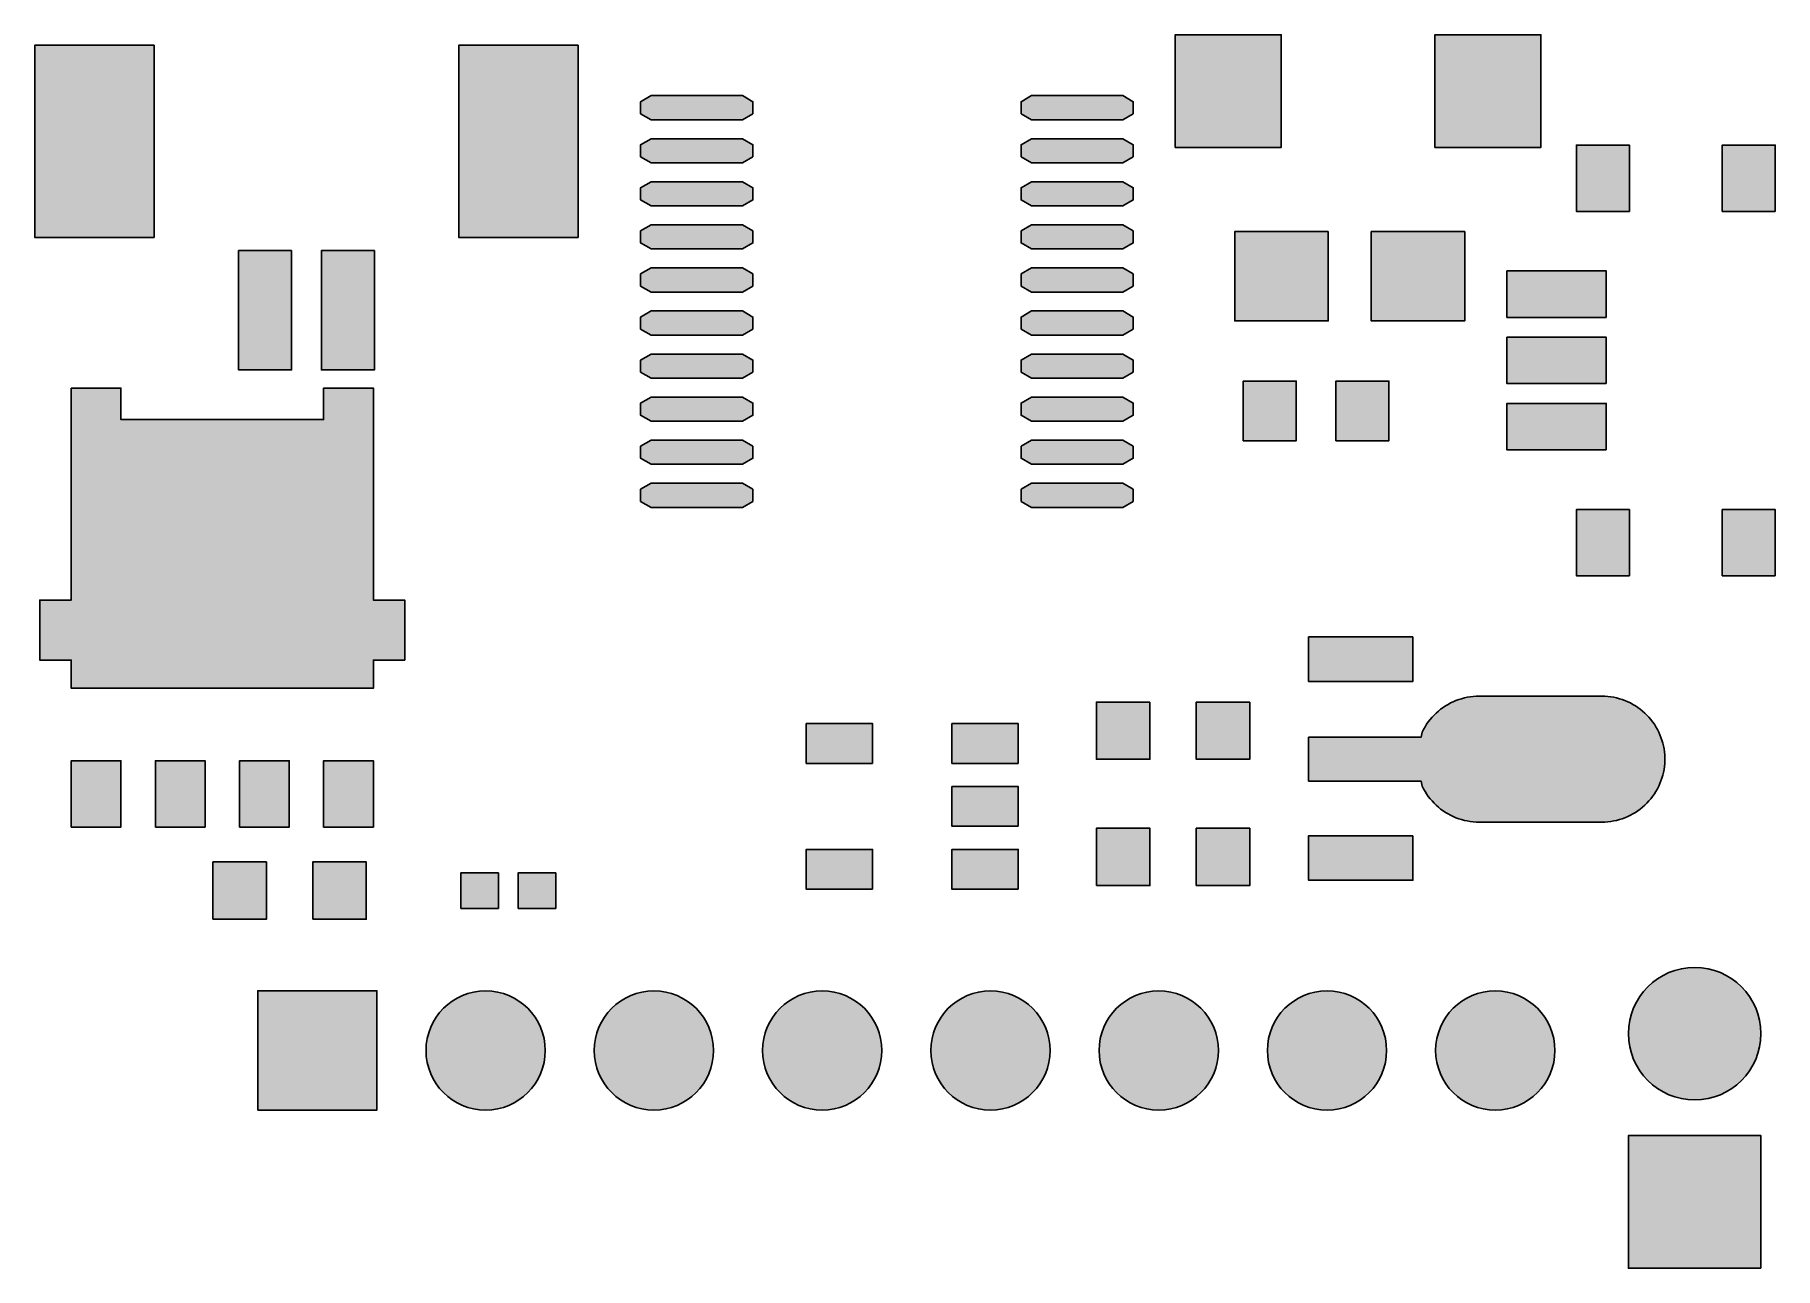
# Model space of a CAD drawing. Header units: millimetres. Extents: x 0.3 to 26.6, y 0.5 to 19.1.
import ezdxf

# ---------------------------------------------------------------- set-up
doc = ezdxf.new("R2010")
doc.units = ezdxf.units.MM
doc.header["$MEASUREMENT"] = 0
doc.layers.add('Multi-Layer', color=7, linetype='Continuous', true_color=0xc0c0c0)
doc.layers.add('Top-Layer', color=7, linetype='Continuous', true_color=0xff0000)

msp = doc.modelspace()

# ---------------------------------------------------------------- hatches: boundary and pattern name
at = {"layer": 'Multi-Layer'}
for points in [[(24.4, 4.064, 1), (26.4, 4.064, 1)], [(24.4, 4.064, 1), (26.4, 4.064, 1)], [(24.4, 4.064, 1), (26.4, 4.064, 1)], [(3.71, 2.91), (3.71, 4.71), (5.51, 4.71), (5.51, 2.91)], [(3.71, 2.91), (3.71, 4.71), (5.51, 4.71), (5.51, 2.91)], [(3.71, 2.91), (3.71, 4.71), (5.51, 4.71), (5.51, 2.91)], [(6.25, 3.81, 1), (8.05, 3.81, 1)], [(6.25, 3.81, 1), (8.05, 3.81, 1)], [(6.25, 3.81, 1), (8.05, 3.81, 1)], [(8.79, 3.81, 1), (10.59, 3.81, 1)], [(8.79, 3.81, 1), (10.59, 3.81, 1)], [(8.79, 3.81, 1), (10.59, 3.81, 1)], [(11.33, 3.81, 1), (13.13, 3.81, 1)], [(11.33, 3.81, 1), (13.13, 3.81, 1)], [(11.33, 3.81, 1), (13.13, 3.81, 1)], [(13.87, 3.81, 1), (15.67, 3.81, 1)], [(13.87, 3.81, 1), (15.67, 3.81, 1)], [(13.87, 3.81, 1), (15.67, 3.81, 1)], [(16.41, 3.81, 1), (18.21, 3.81, 1)], [(16.41, 3.81, 1), (18.21, 3.81, 1)], [(16.41, 3.81, 1), (18.21, 3.81, 1)], [(18.95, 3.81, 1), (20.75, 3.81, 1)], [(18.95, 3.81, 1), (20.75, 3.81, 1)], [(18.95, 3.81, 1), (20.75, 3.81, 1)], [(21.49, 3.81, 1), (23.29, 3.81, 1)], [(21.49, 3.81, 1), (23.29, 3.81, 1)], [(21.49, 3.81, 1), (23.29, 3.81, 1)], [(26.4, 0.524), (24.4, 0.524), (24.4, 2.524), (26.4, 2.524)], [(26.4, 0.524), (24.4, 0.524), (24.4, 2.524), (26.4, 2.524)], [(26.4, 0.524), (24.4, 0.524), (24.4, 2.524), (26.4, 2.524)]]:
    msp.add_hatch(color=256, dxfattribs=at).paths.add_polyline_path(points)
at = {"layer": 'Top-Layer'}
for points in [[(2.145, 18.981), (2.145, 16.081), (0.345, 16.081), (0.345, 18.981)], [(8.545, 18.981), (8.545, 16.081), (6.745, 16.081), (6.745, 18.981)], [(17.56, 17.438), (17.56, 19.138), (19.16, 19.138), (19.16, 17.438)], [(21.48, 17.438), (21.48, 19.138), (23.08, 19.138), (23.08, 17.438)], [(11.026, 18.22), (11.184, 18.129), (11.184, 17.947), (11.026, 17.856), (9.648, 17.856), (9.49, 17.947), (9.49, 18.129), (9.648, 18.22)], [(16.768, 18.22), (16.926, 18.129), (16.926, 17.947), (16.768, 17.856), (15.39, 17.856), (15.232, 17.947), (15.232, 18.129), (15.39, 18.22)], [(11.026, 17.57), (11.184, 17.479), (11.184, 17.297), (11.026, 17.206), (9.648, 17.206), (9.49, 17.297), (9.49, 17.479), (9.648, 17.57)], [(16.768, 17.57), (16.926, 17.479), (16.926, 17.297), (16.768, 17.206), (15.39, 17.206), (15.232, 17.297), (15.232, 17.479), (15.39, 17.57)], [(24.415, 16.474), (23.615, 16.474), (23.615, 17.474), (24.415, 17.474)], [(26.615, 16.474), (25.815, 16.474), (25.815, 17.474), (26.615, 17.474)], [(11.026, 16.92), (11.184, 16.829), (11.184, 16.647), (11.026, 16.556), (9.648, 16.556), (9.49, 16.647), (9.49, 16.829), (9.648, 16.92)], [(16.768, 16.92), (16.926, 16.829), (16.926, 16.647), (16.768, 16.556), (15.39, 16.556), (15.232, 16.647), (15.232, 16.829), (15.39, 16.92)], [(11.026, 16.27), (11.184, 16.179), (11.184, 15.997), (11.026, 15.906), (9.648, 15.906), (9.49, 15.997), (9.49, 16.179), (9.648, 16.27)], [(16.768, 16.27), (16.926, 16.179), (16.926, 15.997), (16.768, 15.906), (15.39, 15.906), (15.232, 15.997), (15.232, 16.179), (15.39, 16.27)], [(19.868, 16.169), (19.868, 14.819), (18.458, 14.819), (18.458, 16.169)], [(21.928, 16.169), (21.928, 14.819), (20.518, 14.819), (20.518, 16.169)], [(4.22, 15.881), (4.22, 14.081), (3.42, 14.081), (3.42, 15.881)], [(5.47, 15.881), (5.47, 14.081), (4.67, 14.081), (4.67, 15.881)], [(11.026, 15.62), (11.184, 15.529), (11.184, 15.347), (11.026, 15.256), (9.648, 15.256), (9.49, 15.347), (9.49, 15.529), (9.648, 15.62)], [(16.768, 15.62), (16.926, 15.529), (16.926, 15.347), (16.768, 15.256), (15.39, 15.256), (15.232, 15.347), (15.232, 15.529), (15.39, 15.62)], [(24.065, 14.874), (22.565, 14.874), (22.565, 15.574), (24.065, 15.574)], [(11.026, 14.97), (11.184, 14.879), (11.184, 14.697), (11.026, 14.606), (9.648, 14.606), (9.49, 14.697), (9.49, 14.879), (9.648, 14.97)], [(16.768, 14.97), (16.926, 14.879), (16.926, 14.697), (16.768, 14.606), (15.39, 14.606), (15.232, 14.697), (15.232, 14.879), (15.39, 14.97)], [(24.065, 13.874), (22.565, 13.874), (22.565, 14.574), (24.065, 14.574)], [(11.026, 14.32), (11.184, 14.229), (11.184, 14.047), (11.026, 13.956), (9.648, 13.956), (9.49, 14.047), (9.49, 14.229), (9.648, 14.32)], [(16.768, 14.32), (16.926, 14.229), (16.926, 14.047), (16.768, 13.956), (15.39, 13.956), (15.232, 14.047), (15.232, 14.229), (15.39, 14.32)], [(0.895, 13.806), (1.645, 13.806), (1.645, 13.331), (4.705, 13.331), (4.705, 13.806), (5.455, 13.806), (5.455, 10.606), (5.93, 10.606), (5.93, 9.701), (5.455, 9.701), (5.455, 9.276), (0.895, 9.276), (0.895, 9.701), (0.42, 9.701), (0.42, 10.606), (0.895, 10.606)], [(11.026, 13.67), (11.184, 13.579), (11.184, 13.397), (11.026, 13.306), (9.648, 13.306), (9.49, 13.397), (9.49, 13.579), (9.648, 13.67)], [(16.768, 13.67), (16.926, 13.579), (16.926, 13.397), (16.768, 13.306), (15.39, 13.306), (15.232, 13.397), (15.232, 13.579), (15.39, 13.67)], [(18.585, 13.012), (18.585, 13.912), (19.385, 13.912), (19.385, 13.012)], [(19.985, 13.012), (19.985, 13.912), (20.785, 13.912), (20.785, 13.012)], [(24.065, 12.874), (22.565, 12.874), (22.565, 13.574), (24.065, 13.574)], [(11.026, 13.02), (11.184, 12.929), (11.184, 12.747), (11.026, 12.656), (9.648, 12.656), (9.49, 12.747), (9.49, 12.929), (9.648, 13.02)], [(16.768, 13.02), (16.926, 12.929), (16.926, 12.747), (16.768, 12.656), (15.39, 12.656), (15.232, 12.747), (15.232, 12.929), (15.39, 13.02)], [(11.026, 12.37), (11.184, 12.279), (11.184, 12.097), (11.026, 12.006), (9.648, 12.006), (9.49, 12.097), (9.49, 12.279), (9.648, 12.37)], [(16.768, 12.37), (16.926, 12.279), (16.926, 12.097), (16.768, 12.006), (15.39, 12.006), (15.232, 12.097), (15.232, 12.279), (15.39, 12.37)], [(24.415, 10.974), (23.615, 10.974), (23.615, 11.974), (24.415, 11.974)], [(26.615, 10.974), (25.815, 10.974), (25.815, 11.974), (26.615, 11.974)], [(21.148, 10.051), (21.148, 9.379), (19.573, 9.379), (19.573, 10.051)], [(17.176, 9.068), (17.176, 8.204), (16.369, 8.204), (16.369, 9.068)], [(18.683, 9.068), (18.683, 8.204), (17.876, 8.204), (17.876, 9.068)], [(23.999, 7.256), (22.145, 7.256), (22.101, 7.257), (22.056, 7.261), (22.012, 7.266), (21.968, 7.273), (21.925, 7.282), (21.882, 7.294), (21.839, 7.307), (21.797, 7.322), (21.756, 7.34), (21.716, 7.359), (21.677, 7.38), (21.639, 7.403), (21.601, 7.427), (21.565, 7.454), (21.531, 7.482), (21.498, 7.511), (21.466, 7.542), (21.435, 7.575), (21.407, 7.609), (21.379, 7.644), (21.354, 7.681), (21.33, 7.719), (21.308, 7.757), (21.288, 7.797), (21.27, 7.876), (19.572, 7.876), (19.572, 8.536), (21.27, 8.536), (21.288, 8.616), (21.308, 8.655), (21.33, 8.694), (21.354, 8.732), (21.379, 8.768), (21.407, 8.804), (21.435, 8.838), (21.466, 8.87), (21.498, 8.901), (21.531, 8.931), (21.565, 8.959), (21.601, 8.985), (21.639, 9.01), (21.677, 9.033), (21.716, 9.054), (21.756, 9.073), (21.797, 9.09), (21.839, 9.106), (21.882, 9.119), (21.925, 9.13), (21.968, 9.14), (22.012, 9.147), (22.056, 9.152), (22.101, 9.155), (22.145, 9.156), (23.999, 9.156), (24.044, 9.155), (24.088, 9.152), (24.133, 9.147), (24.177, 9.14), (24.22, 9.13), (24.263, 9.119), (24.306, 9.106), (24.348, 9.09), (24.389, 9.073), (24.429, 9.054), (24.468, 9.033), (24.506, 9.01), (24.543, 8.985), (24.579, 8.959), (24.614, 8.931), (24.647, 8.901), (24.679, 8.87), (24.709, 8.838), (24.738, 8.804), (24.765, 8.768), (24.791, 8.732), (24.815, 8.694), (24.837, 8.655), (24.857, 8.616), (24.875, 8.575), (24.891, 8.534), (24.906, 8.491), (24.918, 8.449), (24.928, 8.405), (24.937, 8.362), (24.943, 8.317), (24.947, 8.273), (24.949, 8.229), (24.949, 8.184), (24.947, 8.14), (24.943, 8.095), (24.937, 8.051), (24.928, 8.007), (24.918, 7.964), (24.906, 7.921), (24.891, 7.879), (24.875, 7.838), (24.857, 7.797), (24.837, 7.757), (24.815, 7.719), (24.791, 7.681), (24.765, 7.644), (24.738, 7.609), (24.709, 7.575), (24.679, 7.542), (24.647, 7.511), (24.614, 7.482), (24.579, 7.454), (24.543, 7.427), (24.506, 7.403), (24.468, 7.38), (24.429, 7.359), (24.389, 7.34), (24.348, 7.322), (24.306, 7.307), (24.263, 7.294), (24.22, 7.282), (24.177, 7.273), (24.133, 7.266), (24.088, 7.261), (24.044, 7.257)], [(12.99, 8.143), (11.989, 8.143), (11.989, 8.743), (12.99, 8.743)], [(15.189, 8.143), (14.188, 8.143), (14.188, 8.743), (15.189, 8.743)], [(0.895, 7.181), (0.895, 8.181), (1.645, 8.181), (1.645, 7.181)], [(2.165, 7.181), (2.165, 8.181), (2.915, 8.181), (2.915, 7.181)], [(3.435, 7.181), (3.435, 8.181), (4.185, 8.181), (4.185, 7.181)], [(4.705, 7.181), (4.705, 8.181), (5.455, 8.181), (5.455, 7.181)], [(15.189, 7.193), (14.188, 7.193), (14.188, 7.793), (15.189, 7.793)], [(16.369, 6.299), (16.369, 7.163), (17.176, 7.163), (17.176, 6.299)], [(17.876, 6.299), (17.876, 7.163), (18.683, 7.163), (18.683, 6.299)], [(12.99, 6.243), (11.989, 6.243), (11.989, 6.843), (12.99, 6.843)], [(15.189, 6.243), (14.188, 6.243), (14.188, 6.843), (15.189, 6.843)], [(21.148, 7.051), (21.148, 6.379), (19.573, 6.379), (19.573, 7.051)], [(3.034, 5.791), (3.034, 6.655), (3.841, 6.655), (3.841, 5.791)], [(4.541, 5.791), (4.541, 6.655), (5.348, 6.655), (5.348, 5.791)], [(7.343, 6.493), (7.343, 5.953), (6.777, 5.953), (6.777, 6.493)], [(8.209, 6.493), (8.209, 5.953), (7.643, 5.953), (7.643, 6.493)], [(24.4, 4.064, 1), (26.4, 4.064, 1)], [(3.71, 2.91), (3.71, 4.71), (5.51, 4.71), (5.51, 2.91)], [(6.25, 3.81, 1), (8.05, 3.81, 1)], [(8.79, 3.81, 1), (10.59, 3.81, 1)], [(11.33, 3.81, 1), (13.13, 3.81, 1)], [(13.87, 3.81, 1), (15.67, 3.81, 1)], [(16.41, 3.81, 1), (18.21, 3.81, 1)], [(18.95, 3.81, 1), (20.75, 3.81, 1)], [(21.49, 3.81, 1), (23.29, 3.81, 1)], [(26.4, 0.524), (24.4, 0.524), (24.4, 2.524), (26.4, 2.524)]]:
    msp.add_hatch(color=256, dxfattribs=at).paths.add_polyline_path(points)

# ---------------------------------------------------------------- linework, layer by layer
at = {"layer": 'Multi-Layer'}
for points in [[(24.4, 4.064, 1), (26.4, 4.064), (26.4, 4.064, 1), (24.4, 4.064)], [(24.4, 4.064, 1), (26.4, 4.064), (26.4, 4.064, 1), (24.4, 4.064)], [(24.4, 4.064, 1), (26.4, 4.064), (26.4, 4.064, 1), (24.4, 4.064)], [(6.25, 3.81, 1), (8.05, 3.81), (8.05, 3.81, 1), (6.25, 3.81)], [(6.25, 3.81, 1), (8.05, 3.81), (8.05, 3.81, 1), (6.25, 3.81)], [(6.25, 3.81, 1), (8.05, 3.81), (8.05, 3.81, 1), (6.25, 3.81)]]:
    msp.add_lwpolyline(points, format="xyb", dxfattribs=at)
for points in [[(3.71, 2.91), (3.71, 4.71), (5.51, 4.71), (5.51, 2.91)], [(3.71, 2.91), (3.71, 4.71), (5.51, 4.71), (5.51, 2.91)], [(3.71, 2.91), (3.71, 4.71), (5.51, 4.71), (5.51, 2.91)], [(26.4, 0.524), (24.4, 0.524), (24.4, 2.524), (26.4, 2.524)], [(26.4, 0.524), (24.4, 0.524), (24.4, 2.524), (26.4, 2.524)], [(26.4, 0.524), (24.4, 0.524), (24.4, 2.524), (26.4, 2.524)]]:
    msp.add_lwpolyline(points, close=True, dxfattribs=at)
for points in [[(8.79, 3.81, 1), (10.59, 3.81, 1)], [(8.79, 3.81, 1), (10.59, 3.81, 1)], [(8.79, 3.81, 1), (10.59, 3.81, 1)], [(11.33, 3.81, 1), (13.13, 3.81, 1)], [(11.33, 3.81, 1), (13.13, 3.81, 1)], [(11.33, 3.81, 1), (13.13, 3.81, 1)], [(13.87, 3.81, 1), (15.67, 3.81, 1)], [(13.87, 3.81, 1), (15.67, 3.81, 1)], [(13.87, 3.81, 1), (15.67, 3.81, 1)], [(16.41, 3.81, 1), (18.21, 3.81, 1)], [(16.41, 3.81, 1), (18.21, 3.81, 1)], [(16.41, 3.81, 1), (18.21, 3.81, 1)], [(18.95, 3.81, 1), (20.75, 3.81, 1)], [(18.95, 3.81, 1), (20.75, 3.81, 1)], [(18.95, 3.81, 1), (20.75, 3.81, 1)], [(21.49, 3.81, 1), (23.29, 3.81, 1)], [(21.49, 3.81, 1), (23.29, 3.81, 1)], [(21.49, 3.81, 1), (23.29, 3.81, 1)]]:
    msp.add_lwpolyline(points, format="xyb", close=True, dxfattribs=at)
at = {"layer": 'Top-Layer'}
for points in [[(2.145, 18.981), (2.145, 16.081), (0.345, 16.081), (0.345, 18.981)], [(8.545, 18.981), (8.545, 16.081), (6.745, 16.081), (6.745, 18.981)], [(17.56, 17.438), (17.56, 19.138), (19.16, 19.138), (19.16, 17.438)], [(21.48, 17.438), (21.48, 19.138), (23.08, 19.138), (23.08, 17.438)], [(11.026, 18.22), (11.184, 18.129), (11.184, 17.947), (11.026, 17.856), (9.648, 17.856), (9.49, 17.947), (9.49, 18.129), (9.648, 18.22)], [(16.768, 18.22), (16.926, 18.129), (16.926, 17.947), (16.768, 17.856), (15.39, 17.856), (15.232, 17.947), (15.232, 18.129), (15.39, 18.22)], [(11.026, 17.57), (11.184, 17.479), (11.184, 17.297), (11.026, 17.206), (9.648, 17.206), (9.49, 17.297), (9.49, 17.479), (9.648, 17.57)], [(16.768, 17.57), (16.926, 17.479), (16.926, 17.297), (16.768, 17.206), (15.39, 17.206), (15.232, 17.297), (15.232, 17.479), (15.39, 17.57)], [(24.415, 16.474), (23.615, 16.474), (23.615, 17.474), (24.415, 17.474)], [(26.615, 16.474), (25.815, 16.474), (25.815, 17.474), (26.615, 17.474)], [(11.026, 16.92), (11.184, 16.829), (11.184, 16.647), (11.026, 16.556), (9.648, 16.556), (9.49, 16.647), (9.49, 16.829), (9.648, 16.92)], [(16.768, 16.92), (16.926, 16.829), (16.926, 16.647), (16.768, 16.556), (15.39, 16.556), (15.232, 16.647), (15.232, 16.829), (15.39, 16.92)], [(11.026, 16.27), (11.184, 16.179), (11.184, 15.997), (11.026, 15.906), (9.648, 15.906), (9.49, 15.997), (9.49, 16.179), (9.648, 16.27)], [(16.768, 16.27), (16.926, 16.179), (16.926, 15.997), (16.768, 15.906), (15.39, 15.906), (15.232, 15.997), (15.232, 16.179), (15.39, 16.27)], [(19.868, 16.169), (19.868, 14.819), (18.458, 14.819), (18.458, 16.169)], [(21.928, 16.169), (21.928, 14.819), (20.518, 14.819), (20.518, 16.169)], [(4.22, 15.881), (4.22, 14.081), (3.42, 14.081), (3.42, 15.881)], [(5.47, 15.881), (5.47, 14.081), (4.67, 14.081), (4.67, 15.881)], [(11.026, 15.62), (11.184, 15.529), (11.184, 15.347), (11.026, 15.256), (9.648, 15.256), (9.49, 15.347), (9.49, 15.529), (9.648, 15.62)], [(16.768, 15.62), (16.926, 15.529), (16.926, 15.347), (16.768, 15.256), (15.39, 15.256), (15.232, 15.347), (15.232, 15.529), (15.39, 15.62)], [(24.065, 14.874), (22.565, 14.874), (22.565, 15.574), (24.065, 15.574)], [(11.026, 14.97), (11.184, 14.879), (11.184, 14.697), (11.026, 14.606), (9.648, 14.606), (9.49, 14.697), (9.49, 14.879), (9.648, 14.97)], [(16.768, 14.97), (16.926, 14.879), (16.926, 14.697), (16.768, 14.606), (15.39, 14.606), (15.232, 14.697), (15.232, 14.879), (15.39, 14.97)], [(24.065, 13.874), (22.565, 13.874), (22.565, 14.574), (24.065, 14.574)], [(11.026, 14.32), (11.184, 14.229), (11.184, 14.047), (11.026, 13.956), (9.648, 13.956), (9.49, 14.047), (9.49, 14.229), (9.648, 14.32)], [(16.768, 14.32), (16.926, 14.229), (16.926, 14.047), (16.768, 13.956), (15.39, 13.956), (15.232, 14.047), (15.232, 14.229), (15.39, 14.32)], [(0.895, 13.806), (1.645, 13.806), (1.645, 13.331), (4.705, 13.331), (4.705, 13.806), (5.455, 13.806), (5.455, 10.606), (5.93, 10.606), (5.93, 9.701), (5.455, 9.701), (5.455, 9.276), (0.895, 9.276), (0.895, 9.701), (0.42, 9.701), (0.42, 10.606), (0.895, 10.606)], [(11.026, 13.67), (11.184, 13.579), (11.184, 13.397), (11.026, 13.306), (9.648, 13.306), (9.49, 13.397), (9.49, 13.579), (9.648, 13.67)], [(16.768, 13.67), (16.926, 13.579), (16.926, 13.397), (16.768, 13.306), (15.39, 13.306), (15.232, 13.397), (15.232, 13.579), (15.39, 13.67)], [(18.585, 13.012), (18.585, 13.912), (19.385, 13.912), (19.385, 13.012)], [(19.985, 13.012), (19.985, 13.912), (20.785, 13.912), (20.785, 13.012)], [(24.065, 12.874), (22.565, 12.874), (22.565, 13.574), (24.065, 13.574)], [(11.026, 13.02), (11.184, 12.929), (11.184, 12.747), (11.026, 12.656), (9.648, 12.656), (9.49, 12.747), (9.49, 12.929), (9.648, 13.02)], [(16.768, 13.02), (16.926, 12.929), (16.926, 12.747), (16.768, 12.656), (15.39, 12.656), (15.232, 12.747), (15.232, 12.929), (15.39, 13.02)], [(11.026, 12.37), (11.184, 12.279), (11.184, 12.097), (11.026, 12.006), (9.648, 12.006), (9.49, 12.097), (9.49, 12.279), (9.648, 12.37)], [(16.768, 12.37), (16.926, 12.279), (16.926, 12.097), (16.768, 12.006), (15.39, 12.006), (15.232, 12.097), (15.232, 12.279), (15.39, 12.37)], [(24.415, 10.974), (23.615, 10.974), (23.615, 11.974), (24.415, 11.974)], [(26.615, 10.974), (25.815, 10.974), (25.815, 11.974), (26.615, 11.974)], [(21.148, 10.051), (21.148, 9.379), (19.573, 9.379), (19.573, 10.051)], [(17.176, 9.068), (17.176, 8.204), (16.369, 8.204), (16.369, 9.068)], [(18.683, 9.068), (18.683, 8.204), (17.876, 8.204), (17.876, 9.068)], [(23.999, 7.256), (22.145, 7.256), (22.101, 7.257), (22.056, 7.261), (22.012, 7.266), (21.968, 7.273), (21.925, 7.282), (21.882, 7.294), (21.839, 7.307), (21.797, 7.322), (21.756, 7.34), (21.716, 7.359), (21.677, 7.38), (21.639, 7.403), (21.601, 7.427), (21.565, 7.454), (21.531, 7.482), (21.498, 7.511), (21.466, 7.542), (21.435, 7.575), (21.407, 7.609), (21.379, 7.644), (21.354, 7.681), (21.33, 7.719), (21.308, 7.757), (21.288, 7.797), (21.27, 7.876), (19.572, 7.876), (19.572, 8.536), (21.27, 8.536), (21.288, 8.616), (21.308, 8.655), (21.33, 8.694), (21.354, 8.732), (21.379, 8.768), (21.407, 8.804), (21.435, 8.838), (21.466, 8.87), (21.498, 8.901), (21.531, 8.931), (21.565, 8.959), (21.601, 8.985), (21.639, 9.01), (21.677, 9.033), (21.716, 9.054), (21.756, 9.073), (21.797, 9.09), (21.839, 9.106), (21.882, 9.119), (21.925, 9.13), (21.968, 9.14), (22.012, 9.147), (22.056, 9.152), (22.101, 9.155), (22.145, 9.156), (23.999, 9.156), (24.044, 9.155), (24.088, 9.152), (24.133, 9.147), (24.177, 9.14), (24.22, 9.13), (24.263, 9.119), (24.306, 9.106), (24.348, 9.09), (24.389, 9.073), (24.429, 9.054), (24.468, 9.033), (24.506, 9.01), (24.543, 8.985), (24.579, 8.959), (24.614, 8.931), (24.647, 8.901), (24.679, 8.87), (24.709, 8.838), (24.738, 8.804), (24.765, 8.768), (24.791, 8.732), (24.815, 8.694), (24.837, 8.655), (24.857, 8.616), (24.875, 8.575), (24.891, 8.534), (24.906, 8.491), (24.918, 8.449), (24.928, 8.405), (24.937, 8.362), (24.943, 8.317), (24.947, 8.273), (24.949, 8.229), (24.949, 8.184), (24.947, 8.14), (24.943, 8.095), (24.937, 8.051), (24.928, 8.007), (24.918, 7.964), (24.906, 7.921), (24.891, 7.879), (24.875, 7.838), (24.857, 7.797), (24.837, 7.757), (24.815, 7.719), (24.791, 7.681), (24.765, 7.644), (24.738, 7.609), (24.709, 7.575), (24.679, 7.542), (24.647, 7.511), (24.614, 7.482), (24.579, 7.454), (24.543, 7.427), (24.506, 7.403), (24.468, 7.38), (24.429, 7.359), (24.389, 7.34), (24.348, 7.322), (24.306, 7.307), (24.263, 7.294), (24.22, 7.282), (24.177, 7.273), (24.133, 7.266), (24.088, 7.261), (24.044, 7.257)], [(12.99, 8.143), (11.989, 8.143), (11.989, 8.743), (12.99, 8.743)], [(15.189, 8.143), (14.188, 8.143), (14.188, 8.743), (15.189, 8.743)], [(0.895, 7.181), (0.895, 8.181), (1.645, 8.181), (1.645, 7.181)], [(2.165, 7.181), (2.165, 8.181), (2.915, 8.181), (2.915, 7.181)], [(3.435, 7.181), (3.435, 8.181), (4.185, 8.181), (4.185, 7.181)], [(4.705, 7.181), (4.705, 8.181), (5.455, 8.181), (5.455, 7.181)], [(15.189, 7.193), (14.188, 7.193), (14.188, 7.793), (15.189, 7.793)], [(16.369, 6.299), (16.369, 7.163), (17.176, 7.163), (17.176, 6.299)], [(17.876, 6.299), (17.876, 7.163), (18.683, 7.163), (18.683, 6.299)], [(12.99, 6.243), (11.989, 6.243), (11.989, 6.843), (12.99, 6.843)], [(15.189, 6.243), (14.188, 6.243), (14.188, 6.843), (15.189, 6.843)], [(21.148, 7.051), (21.148, 6.379), (19.573, 6.379), (19.573, 7.051)], [(3.034, 5.791), (3.034, 6.655), (3.841, 6.655), (3.841, 5.791)], [(4.541, 5.791), (4.541, 6.655), (5.348, 6.655), (5.348, 5.791)], [(7.343, 6.493), (7.343, 5.953), (6.777, 5.953), (6.777, 6.493)], [(8.209, 6.493), (8.209, 5.953), (7.643, 5.953), (7.643, 6.493)], [(3.71, 2.91), (3.71, 4.71), (5.51, 4.71), (5.51, 2.91)], [(26.4, 0.524), (24.4, 0.524), (24.4, 2.524), (26.4, 2.524)]]:
    msp.add_lwpolyline(points, close=True, dxfattribs=at)
for points in [[(24.4, 4.064, 1), (26.4, 4.064), (26.4, 4.064, 1), (24.4, 4.064)], [(6.25, 3.81, 1), (8.05, 3.81), (8.05, 3.81, 1), (6.25, 3.81)]]:
    msp.add_lwpolyline(points, format="xyb", dxfattribs=at)
for points in [[(8.79, 3.81, 1), (10.59, 3.81, 1)], [(11.33, 3.81, 1), (13.13, 3.81, 1)], [(13.87, 3.81, 1), (15.67, 3.81, 1)], [(16.41, 3.81, 1), (18.21, 3.81, 1)], [(18.95, 3.81, 1), (20.75, 3.81, 1)], [(21.49, 3.81, 1), (23.29, 3.81, 1)]]:
    msp.add_lwpolyline(points, format="xyb", close=True, dxfattribs=at)

doc.saveas('drawing.dxf')
